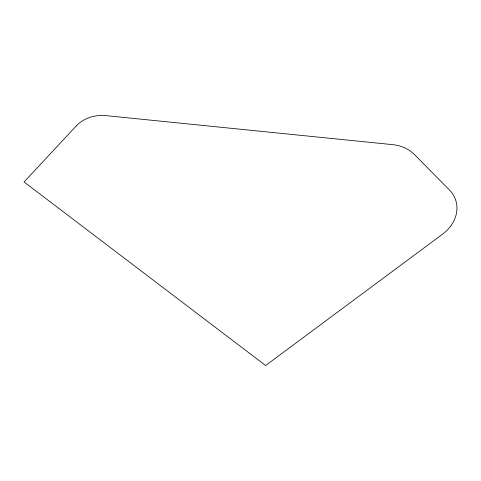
<?xml version="1.0" encoding="UTF-8"?>
<svg xmlns="http://www.w3.org/2000/svg" width="481" height="481" viewBox="0 0 481 481"><rect width="100%" height="100%" fill="white"/><g stroke="black" fill="none" stroke-linecap="round" stroke-linejoin="round"><path stroke-width="0.72" d="M76.196 125.998L24.05 181.968L265.626 365.524L442.526 234.193A37.193 30.58 -17.6 0 0 449.428 189.989L414.478 154.569A37.975 32.498 -17.5 0 0 392.761 144.655L106.289 115.668A38.714 33.333 24 0 0 76.196 125.998"/></g></svg>
